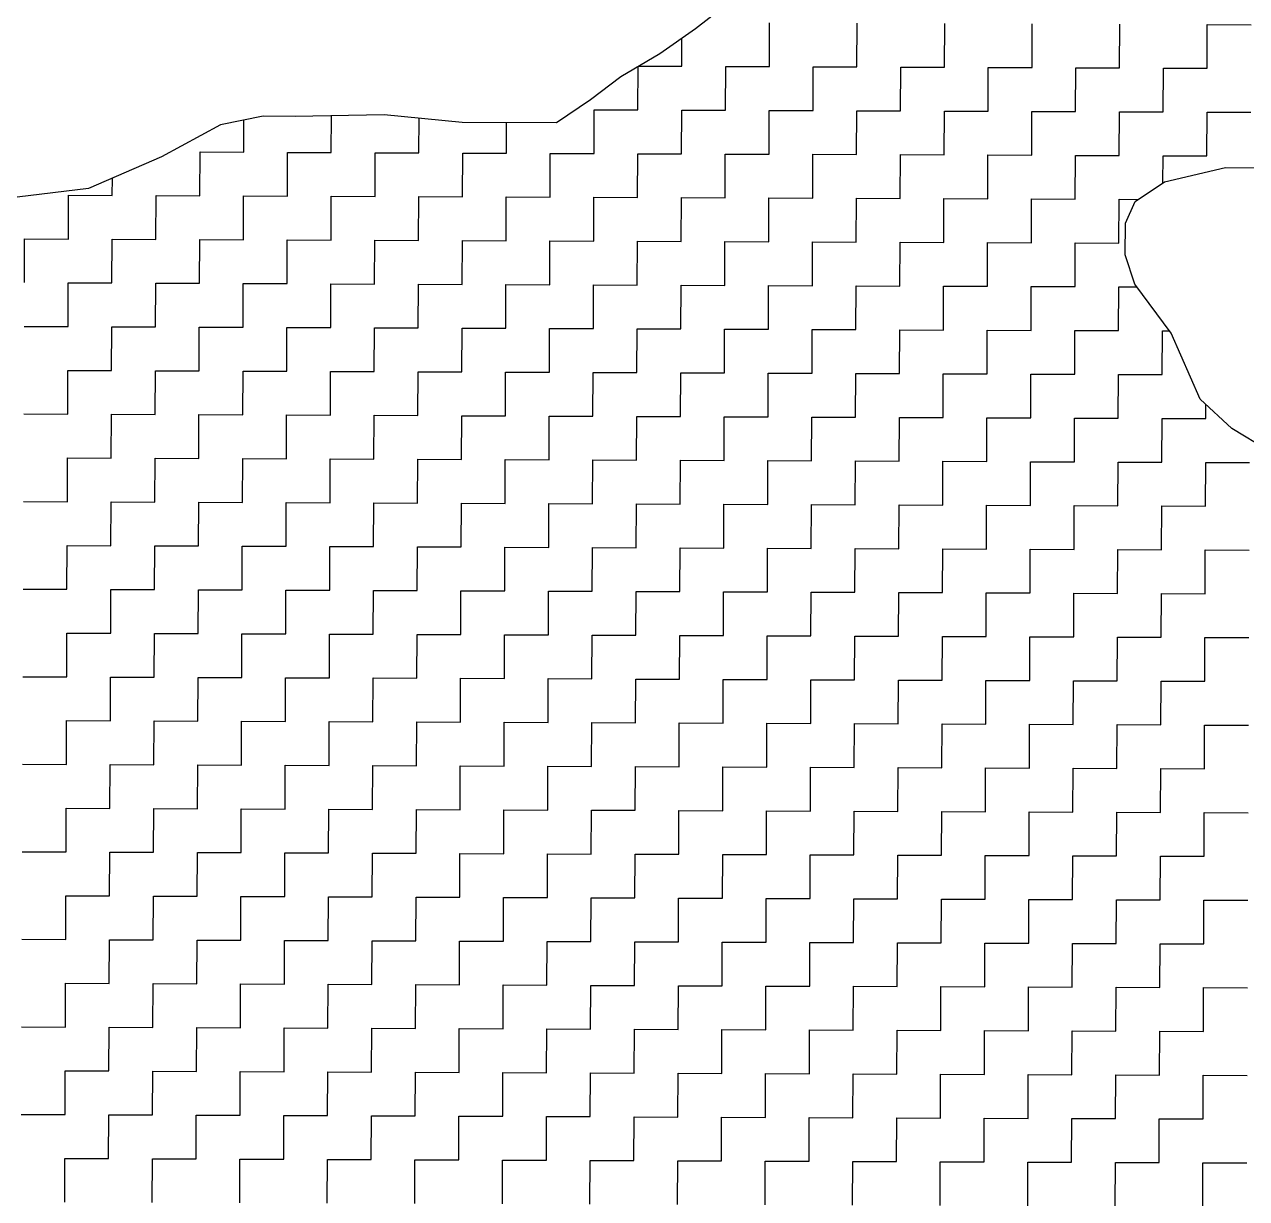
# Model space of a CAD drawing. Header units: metres. Extents: x 274536 to 279488, y 2074615 to 2078106.
# Drawn here: x 278985.5 to 279127.9, y 2076781.8 to 2076918.6 of the extents above; entities that cross this region are included whole.
import ezdxf

# ---------------------------------------------------------------- set-up
doc = ezdxf.new("R2010")
doc.units = ezdxf.units.M
doc.layers.add('POLY_HATCH', color=12, linetype='Continuous')

msp = doc.modelspace()

# ---------------------------------------------------------------- linework, layer by layer
at = {"layer": 'POLY_HATCH'}
for p, q in [((279067.7, 2076921.15), (279063.75, 2076918.06)), ((279063.75, 2076918.06), (279059.59, 2076915.17)), ((279059.59, 2076915.17), (279055.02, 2076912.5)), ((279055.02, 2076912.5), (279051.49, 2076909.82)), ((279051.49, 2076909.82), (279047.54, 2076907.14)), ((279008.37, 2076906.88), (279001.52, 2076903.18)), ((279013.35, 2076907.89), (279008.37, 2076906.88)), ((279017.08, 2076907.88), (279013.35, 2076907.89)), ((279027.44, 2076908.05), (279017.08, 2076907.88)), ((279036.56, 2076907.18), (279027.44, 2076908.05)), ((279047.54, 2076907.14), (279036.56, 2076907.18)), ((279001.52, 2076903.18), (278993.01, 2076899.48)), ((279118.39, 2076900.24), (279125.5, 2076901.91)), ((279125.5, 2076901.91), (279134.3, 2076901.88)), ((279114.97, 2076897.98), (279118.39, 2076900.24)), ((278993.01, 2076899.48), (278984.71, 2076898.48)), ((279113.83, 2076895.43), (279114.97, 2076897.98)), ((279113.81, 2076891.74), (279113.83, 2076895.43)), ((279114.94, 2076888.33), (279113.81, 2076891.74)), ((279119.17, 2076882.63), (279114.94, 2076888.33)), ((279122.55, 2076874.95), (279119.17, 2076882.63)), ((279126.23, 2076871.53), (279122.55, 2076874.95)), ((279130.48, 2076868.96), (279126.23, 2076871.53))]:
    msp.add_line(p, q, dxfattribs=at)
at = {"layer": 'POLY_HATCH', "linetype": 'Continuous'}
for p, q in [((279072.35, 2076913.68), (279072.37, 2076918.78)), ((279082.55, 2076913.64), (279082.57, 2076918.74)), ((279092.75, 2076913.6), (279092.77, 2076918.7)), ((279102.95, 2076913.56), (279102.97, 2076918.66)), ((279113.15, 2076913.52), (279113.17, 2076918.62)), ((279123.36, 2076913.48), (279123.37, 2076918.58)), ((279123.37, 2076918.58), (279128.48, 2076918.56)), ((279062.15, 2076913.72), (279062.16, 2076916.96)), ((279057.03, 2076908.63), (279057.05, 2076913.68)), ((279057.13, 2076913.73), (279062.15, 2076913.72)), ((279067.23, 2076908.6), (279067.25, 2076913.7)), ((279067.25, 2076913.7), (279072.35, 2076913.68)), ((279077.43, 2076908.56), (279077.45, 2076913.66)), ((279077.45, 2076913.66), (279082.55, 2076913.64)), ((279087.63, 2076908.52), (279087.65, 2076913.62)), ((279087.65, 2076913.62), (279092.75, 2076913.6)), ((279097.83, 2076908.48), (279097.85, 2076913.58)), ((279097.85, 2076913.58), (279102.95, 2076913.56)), ((279108.03, 2076908.44), (279108.05, 2076913.54)), ((279108.05, 2076913.54), (279113.15, 2076913.52)), ((279118.24, 2076908.4), (279118.25, 2076913.5)), ((279118.25, 2076913.5), (279123.36, 2076913.48)), ((279051.91, 2076903.55), (279051.93, 2076908.65)), ((279051.93, 2076908.65), (279057.03, 2076908.63)), ((279062.11, 2076903.51), (279062.13, 2076908.62)), ((279062.13, 2076908.62), (279067.23, 2076908.6)), ((279072.31, 2076903.48), (279072.33, 2076908.58)), ((279072.33, 2076908.58), (279077.43, 2076908.56)), ((279082.51, 2076903.44), (279082.53, 2076908.54)), ((279082.53, 2076908.54), (279087.63, 2076908.52)), ((279092.71, 2076903.4), (279092.73, 2076908.5)), ((279092.73, 2076908.5), (279097.83, 2076908.48)), ((279102.91, 2076903.36), (279102.93, 2076908.46)), ((279102.93, 2076908.46), (279108.03, 2076908.44)), ((279113.11, 2076903.32), (279113.13, 2076908.42)), ((279113.13, 2076908.42), (279118.24, 2076908.4)), ((279123.32, 2076903.28), (279123.34, 2076908.38)), ((279123.34, 2076908.38), (279128.44, 2076908.36)), ((279011.1, 2076903.71), (279011.12, 2076907.44)), ((279021.3, 2076903.67), (279021.32, 2076907.95)), ((279031.51, 2076903.63), (279031.52, 2076907.66)), ((279041.71, 2076903.59), (279041.72, 2076907.16)), ((279005.98, 2076898.63), (279006, 2076903.73)), ((279006, 2076903.73), (279011.1, 2076903.71)), ((279016.18, 2076898.59), (279016.2, 2076903.69)), ((279016.2, 2076903.69), (279021.3, 2076903.67)), ((279026.39, 2076898.55), (279026.41, 2076903.65)), ((279026.41, 2076903.65), (279031.51, 2076903.63)), ((279036.59, 2076898.51), (279036.61, 2076903.61)), ((279036.61, 2076903.61), (279041.71, 2076903.59)), ((279046.79, 2076898.47), (279046.81, 2076903.57)), ((279046.81, 2076903.57), (279051.91, 2076903.55)), ((279056.99, 2076898.43), (279057.01, 2076903.53)), ((279057.01, 2076903.53), (279062.11, 2076903.51)), ((279067.19, 2076898.39), (279067.21, 2076903.49)), ((279067.21, 2076903.49), (279072.31, 2076903.48)), ((279077.39, 2076898.35), (279077.41, 2076903.46)), ((279077.41, 2076903.46), (279082.51, 2076903.44)), ((279087.59, 2076898.32), (279087.61, 2076903.42)), ((279087.61, 2076903.42), (279092.71, 2076903.4)), ((279097.79, 2076898.28), (279097.81, 2076903.38)), ((279097.81, 2076903.38), (279102.91, 2076903.36)), ((279107.99, 2076898.24), (279108.01, 2076903.34)), ((279108.01, 2076903.34), (279113.11, 2076903.32)), ((279118.2, 2076900.11), (279118.22, 2076903.3)), ((279118.22, 2076903.3), (279123.32, 2076903.28)), ((278995.78, 2076898.67), (278995.79, 2076900.69)), ((278990.66, 2076893.59), (278990.68, 2076898.69)), ((278990.68, 2076898.69), (278995.78, 2076898.67)), ((279000.86, 2076893.55), (279000.88, 2076898.65)), ((279000.88, 2076898.65), (279005.98, 2076898.63)), ((279011.06, 2076893.51), (279011.08, 2076898.61)), ((279011.08, 2076898.61), (279016.18, 2076898.59)), ((279021.27, 2076893.47), (279021.28, 2076898.57)), ((279021.28, 2076898.57), (279026.39, 2076898.55)), ((279031.47, 2076893.43), (279031.49, 2076898.53)), ((279031.49, 2076898.53), (279036.59, 2076898.51)), ((279041.67, 2076893.39), (279041.69, 2076898.49)), ((279041.69, 2076898.49), (279046.79, 2076898.47)), ((279051.87, 2076893.35), (279051.89, 2076898.45)), ((279051.89, 2076898.45), (279056.99, 2076898.43)), ((279062.07, 2076893.31), (279062.09, 2076898.41)), ((279062.09, 2076898.41), (279067.19, 2076898.39)), ((279072.27, 2076893.27), (279072.29, 2076898.37)), ((279072.29, 2076898.37), (279077.39, 2076898.35)), ((279082.47, 2076893.23), (279082.49, 2076898.34)), ((279082.49, 2076898.34), (279087.59, 2076898.32)), ((279092.67, 2076893.2), (279092.69, 2076898.3)), ((279092.69, 2076898.3), (279097.79, 2076898.28)), ((279102.87, 2076893.16), (279102.89, 2076898.26)), ((279102.89, 2076898.26), (279107.99, 2076898.24)), ((279113.08, 2076893.12), (279113.1, 2076898.22)), ((279113.1, 2076898.22), (279115.32, 2076898.21)), ((278985.54, 2076888.51), (278985.56, 2076893.61)), ((278985.56, 2076893.61), (278990.66, 2076893.59)), ((278995.74, 2076888.47), (278995.76, 2076893.57)), ((278995.76, 2076893.57), (279000.86, 2076893.55)), ((279005.94, 2076888.43), (279005.96, 2076893.53)), ((279005.96, 2076893.53), (279011.06, 2076893.51)), ((279016.15, 2076888.39), (279016.16, 2076893.49)), ((279016.16, 2076893.49), (279021.27, 2076893.47)), ((279026.35, 2076888.35), (279026.37, 2076893.45)), ((279026.37, 2076893.45), (279031.47, 2076893.43)), ((279036.55, 2076888.31), (279036.57, 2076893.41)), ((279036.57, 2076893.41), (279041.67, 2076893.39)), ((279046.75, 2076888.27), (279046.77, 2076893.37)), ((279046.77, 2076893.37), (279051.87, 2076893.35)), ((279056.95, 2076888.23), (279056.97, 2076893.33)), ((279056.97, 2076893.33), (279062.07, 2076893.31)), ((279067.15, 2076888.19), (279067.17, 2076893.29)), ((279067.17, 2076893.29), (279072.27, 2076893.27)), ((279077.35, 2076888.15), (279077.37, 2076893.25)), ((279077.37, 2076893.25), (279082.47, 2076893.23)), ((279087.55, 2076888.11), (279087.57, 2076893.22)), ((279087.57, 2076893.22), (279092.67, 2076893.2)), ((279097.75, 2076888.08), (279097.77, 2076893.18)), ((279097.77, 2076893.18), (279102.87, 2076893.16)), ((279107.96, 2076888.04), (279107.97, 2076893.14)), ((279107.97, 2076893.14), (279113.08, 2076893.12)), ((278990.62, 2076883.39), (278990.64, 2076888.49)), ((278990.64, 2076888.49), (278995.74, 2076888.47)), ((279000.82, 2076883.35), (279000.84, 2076888.45)), ((279000.84, 2076888.45), (279005.94, 2076888.43)), ((279011.02, 2076883.31), (279011.04, 2076888.41)), ((279011.04, 2076888.41), (279016.15, 2076888.39)), ((279021.23, 2076883.27), (279021.25, 2076888.37)), ((279021.25, 2076888.37), (279026.35, 2076888.35)), ((279031.43, 2076883.23), (279031.45, 2076888.33)), ((279031.45, 2076888.33), (279036.55, 2076888.31)), ((279041.63, 2076883.19), (279041.65, 2076888.29)), ((279041.65, 2076888.29), (279046.75, 2076888.27)), ((279051.83, 2076883.15), (279051.85, 2076888.25)), ((279051.85, 2076888.25), (279056.95, 2076888.23)), ((279062.03, 2076883.11), (279062.05, 2076888.21)), ((279062.05, 2076888.21), (279067.15, 2076888.19)), ((279072.23, 2076883.07), (279072.25, 2076888.17)), ((279072.25, 2076888.17), (279077.35, 2076888.15)), ((279082.43, 2076883.03), (279082.45, 2076888.13)), ((279082.45, 2076888.13), (279087.55, 2076888.11)), ((279092.63, 2076882.99), (279092.65, 2076888.09)), ((279092.65, 2076888.09), (279097.75, 2076888.08)), ((279102.84, 2076882.95), (279102.85, 2076888.06)), ((279102.85, 2076888.06), (279107.96, 2076888.04)), ((279113.04, 2076882.92), (279113.06, 2076888.02)), ((279113.06, 2076888.02), (279115.17, 2076888.01)), ((278985.52, 2076883.41), (278990.62, 2076883.39)), ((278995.7, 2076878.27), (278995.72, 2076883.37)), ((278995.72, 2076883.37), (279000.82, 2076883.35)), ((279005.9, 2076878.23), (279005.92, 2076883.33)), ((279005.92, 2076883.33), (279011.02, 2076883.31)), ((279016.11, 2076878.19), (279016.13, 2076883.29)), ((279016.13, 2076883.29), (279021.23, 2076883.27)), ((279026.31, 2076878.15), (279026.33, 2076883.25)), ((279026.33, 2076883.25), (279031.43, 2076883.23)), ((279036.51, 2076878.11), (279036.53, 2076883.21)), ((279036.53, 2076883.21), (279041.63, 2076883.19)), ((279046.71, 2076878.07), (279046.73, 2076883.17)), ((279046.73, 2076883.17), (279051.83, 2076883.15)), ((279056.91, 2076878.03), (279056.93, 2076883.13)), ((279056.93, 2076883.13), (279062.03, 2076883.11)), ((279067.11, 2076877.99), (279067.13, 2076883.09)), ((279067.13, 2076883.09), (279072.23, 2076883.07)), ((279077.31, 2076877.95), (279077.33, 2076883.05)), ((279077.33, 2076883.05), (279082.43, 2076883.03)), ((279087.51, 2076877.91), (279087.53, 2076883.01)), ((279087.53, 2076883.01), (279092.63, 2076882.99)), ((279097.71, 2076877.87), (279097.73, 2076882.97)), ((279097.73, 2076882.97), (279102.84, 2076882.95)), ((279107.92, 2076877.83), (279107.94, 2076882.94)), ((279107.94, 2076882.94), (279113.04, 2076882.92)), ((279118.12, 2076877.8), (279118.14, 2076882.9)), ((279118.14, 2076882.9), (279118.98, 2076882.89)), ((278990.58, 2076873.19), (278990.6, 2076878.29)), ((278990.6, 2076878.29), (278995.7, 2076878.27)), ((279000.78, 2076873.15), (279000.8, 2076878.25)), ((279000.8, 2076878.25), (279005.9, 2076878.23)), ((279010.99, 2076873.11), (279011.01, 2076878.21)), ((279011.01, 2076878.21), (279016.11, 2076878.19)), ((279021.19, 2076873.07), (279021.21, 2076878.17)), ((279021.21, 2076878.17), (279026.31, 2076878.15)), ((279031.39, 2076873.03), (279031.41, 2076878.13)), ((279031.41, 2076878.13), (279036.51, 2076878.11)), ((279041.59, 2076872.99), (279041.61, 2076878.09)), ((279041.61, 2076878.09), (279046.71, 2076878.07)), ((279051.79, 2076872.95), (279051.81, 2076878.05)), ((279051.81, 2076878.05), (279056.91, 2076878.03)), ((279061.99, 2076872.91), (279062.01, 2076878.01)), ((279062.01, 2076878.01), (279067.11, 2076877.99)), ((279072.19, 2076872.87), (279072.21, 2076877.97)), ((279072.21, 2076877.97), (279077.31, 2076877.95)), ((279082.39, 2076872.83), (279082.41, 2076877.93)), ((279082.41, 2076877.93), (279087.51, 2076877.91)), ((279092.59, 2076872.79), (279092.61, 2076877.89)), ((279092.61, 2076877.89), (279097.71, 2076877.87)), ((279102.8, 2076872.75), (279102.82, 2076877.85)), ((279102.82, 2076877.85), (279107.92, 2076877.83)), ((279113, 2076872.71), (279113.02, 2076877.82)), ((279113.02, 2076877.82), (279118.12, 2076877.8)), ((279123.2, 2076872.68), (279123.2, 2076874.35)), ((278985.48, 2076873.21), (278990.58, 2076873.19)), ((278995.66, 2076868.07), (278995.68, 2076873.17)), ((278995.68, 2076873.17), (279000.78, 2076873.15)), ((279005.87, 2076868.03), (279005.88, 2076873.13)), ((279005.88, 2076873.13), (279010.99, 2076873.11)), ((279016.07, 2076867.99), (279016.09, 2076873.09)), ((279016.09, 2076873.09), (279021.19, 2076873.07)), ((279026.27, 2076867.95), (279026.29, 2076873.05)), ((279026.29, 2076873.05), (279031.39, 2076873.03)), ((279036.47, 2076867.91), (279036.49, 2076873.01)), ((279036.49, 2076873.01), (279041.59, 2076872.99)), ((279046.67, 2076867.87), (279046.69, 2076872.97)), ((279046.69, 2076872.97), (279051.79, 2076872.95)), ((279056.87, 2076867.83), (279056.89, 2076872.93)), ((279056.89, 2076872.93), (279061.99, 2076872.91)), ((279067.07, 2076867.79), (279067.09, 2076872.89)), ((279067.09, 2076872.89), (279072.19, 2076872.87)), ((279077.27, 2076867.75), (279077.29, 2076872.85)), ((279077.29, 2076872.85), (279082.39, 2076872.83)), ((279087.47, 2076867.71), (279087.49, 2076872.81)), ((279087.49, 2076872.81), (279092.59, 2076872.79)), ((279097.68, 2076867.67), (279097.7, 2076872.77)), ((279097.7, 2076872.77), (279102.8, 2076872.75)), ((279107.88, 2076867.63), (279107.9, 2076872.73)), ((279107.9, 2076872.73), (279113, 2076872.71)), ((279118.08, 2076867.59), (279118.1, 2076872.69)), ((279118.1, 2076872.69), (279123.2, 2076872.68)), ((278990.54, 2076862.99), (278990.56, 2076868.09)), ((278990.56, 2076868.09), (278995.66, 2076868.07)), ((279000.75, 2076862.95), (279000.76, 2076868.05)), ((279000.76, 2076868.05), (279005.87, 2076868.03)), ((279010.95, 2076862.91), (279010.97, 2076868.01)), ((279010.97, 2076868.01), (279016.07, 2076867.99)), ((279021.15, 2076862.87), (279021.17, 2076867.97)), ((279021.17, 2076867.97), (279026.27, 2076867.95)), ((279031.35, 2076862.83), (279031.37, 2076867.93)), ((279031.37, 2076867.93), (279036.47, 2076867.91)), ((279041.55, 2076862.79), (279041.57, 2076867.89)), ((279041.57, 2076867.89), (279046.67, 2076867.87)), ((279051.75, 2076862.75), (279051.77, 2076867.85)), ((279051.77, 2076867.85), (279056.87, 2076867.83)), ((279061.95, 2076862.71), (279061.97, 2076867.81)), ((279061.97, 2076867.81), (279067.07, 2076867.79)), ((279072.15, 2076862.67), (279072.17, 2076867.77)), ((279072.17, 2076867.77), (279077.27, 2076867.75)), ((279082.35, 2076862.63), (279082.37, 2076867.73)), ((279082.37, 2076867.73), (279087.47, 2076867.71)), ((279092.56, 2076862.59), (279092.57, 2076867.69)), ((279092.57, 2076867.69), (279097.68, 2076867.67)), ((279102.76, 2076862.55), (279102.78, 2076867.65)), ((279102.78, 2076867.65), (279107.88, 2076867.63)), ((279112.96, 2076862.51), (279112.98, 2076867.61)), ((279112.98, 2076867.61), (279118.08, 2076867.59)), ((279123.16, 2076862.47), (279123.18, 2076867.57)), ((279123.18, 2076867.57), (279128.28, 2076867.55)), ((278985.44, 2076863), (278990.54, 2076862.99)), ((278995.62, 2076857.86), (278995.64, 2076862.97)), ((278995.64, 2076862.97), (279000.75, 2076862.95)), ((279005.83, 2076857.83), (279005.85, 2076862.93)), ((279005.85, 2076862.93), (279010.95, 2076862.91)), ((279016.03, 2076857.79), (279016.05, 2076862.89)), ((279016.05, 2076862.89), (279021.15, 2076862.87)), ((279026.23, 2076857.75), (279026.25, 2076862.85)), ((279026.25, 2076862.85), (279031.35, 2076862.83)), ((279036.43, 2076857.71), (279036.45, 2076862.81)), ((279036.45, 2076862.81), (279041.55, 2076862.79)), ((279046.63, 2076857.67), (279046.65, 2076862.77)), ((279046.65, 2076862.77), (279051.75, 2076862.75)), ((279056.83, 2076857.63), (279056.85, 2076862.73)), ((279056.85, 2076862.73), (279061.95, 2076862.71)), ((279067.03, 2076857.59), (279067.05, 2076862.69)), ((279067.05, 2076862.69), (279072.15, 2076862.67)), ((279077.23, 2076857.55), (279077.25, 2076862.65)), ((279077.25, 2076862.65), (279082.35, 2076862.63)), ((279087.44, 2076857.51), (279087.45, 2076862.61)), ((279087.45, 2076862.61), (279092.56, 2076862.59)), ((279097.64, 2076857.47), (279097.66, 2076862.57)), ((279097.66, 2076862.57), (279102.76, 2076862.55)), ((279107.84, 2076857.43), (279107.86, 2076862.53)), ((279107.86, 2076862.53), (279112.96, 2076862.51)), ((279118.04, 2076857.39), (279118.06, 2076862.49)), ((279118.06, 2076862.49), (279123.16, 2076862.47)), ((278990.5, 2076852.78), (278990.52, 2076857.88)), ((278990.52, 2076857.88), (278995.62, 2076857.86)), ((279000.71, 2076852.74), (279000.73, 2076857.85)), ((279000.73, 2076857.85), (279005.83, 2076857.83)), ((279010.91, 2076852.71), (279010.93, 2076857.81)), ((279010.93, 2076857.81), (279016.03, 2076857.79)), ((279021.11, 2076852.67), (279021.13, 2076857.77)), ((279021.13, 2076857.77), (279026.23, 2076857.75)), ((279031.31, 2076852.63), (279031.33, 2076857.73)), ((279031.33, 2076857.73), (279036.43, 2076857.71)), ((279041.51, 2076852.59), (279041.53, 2076857.69)), ((279041.53, 2076857.69), (279046.63, 2076857.67)), ((279051.71, 2076852.55), (279051.73, 2076857.65)), ((279051.73, 2076857.65), (279056.83, 2076857.63)), ((279061.91, 2076852.51), (279061.93, 2076857.61)), ((279061.93, 2076857.61), (279067.03, 2076857.59)), ((279072.11, 2076852.47), (279072.13, 2076857.57)), ((279072.13, 2076857.57), (279077.23, 2076857.55)), ((279082.31, 2076852.43), (279082.33, 2076857.53)), ((279082.33, 2076857.53), (279087.44, 2076857.51)), ((279092.52, 2076852.39), (279092.54, 2076857.49)), ((279092.54, 2076857.49), (279097.64, 2076857.47)), ((279102.72, 2076852.35), (279102.74, 2076857.45)), ((279102.74, 2076857.45), (279107.84, 2076857.43)), ((279112.92, 2076852.31), (279112.94, 2076857.41)), ((279112.94, 2076857.41), (279118.04, 2076857.39)), ((279123.12, 2076852.27), (279123.14, 2076857.37)), ((279123.14, 2076857.37), (279128.24, 2076857.35)), ((278985.4, 2076852.8), (278990.5, 2076852.78)), ((278995.59, 2076847.66), (278995.61, 2076852.76)), ((278995.61, 2076852.76), (279000.71, 2076852.74)), ((279005.79, 2076847.62), (279005.81, 2076852.73)), ((279005.81, 2076852.73), (279010.91, 2076852.71)), ((279015.99, 2076847.59), (279016.01, 2076852.69)), ((279016.01, 2076852.69), (279021.11, 2076852.67)), ((279026.19, 2076847.55), (279026.21, 2076852.65)), ((279026.21, 2076852.65), (279031.31, 2076852.63)), ((279036.39, 2076847.51), (279036.41, 2076852.61)), ((279036.41, 2076852.61), (279041.51, 2076852.59)), ((279046.59, 2076847.47), (279046.61, 2076852.57)), ((279046.61, 2076852.57), (279051.71, 2076852.55)), ((279056.79, 2076847.43), (279056.81, 2076852.53)), ((279056.81, 2076852.53), (279061.91, 2076852.51)), ((279066.99, 2076847.39), (279067.01, 2076852.49)), ((279067.01, 2076852.49), (279072.11, 2076852.47)), ((279077.19, 2076847.35), (279077.21, 2076852.45)), ((279077.21, 2076852.45), (279082.31, 2076852.43)), ((279087.4, 2076847.31), (279087.42, 2076852.41)), ((279087.42, 2076852.41), (279092.52, 2076852.39)), ((279097.6, 2076847.27), (279097.62, 2076852.37)), ((279097.62, 2076852.37), (279102.72, 2076852.35)), ((279107.8, 2076847.23), (279107.82, 2076852.33)), ((279107.82, 2076852.33), (279112.92, 2076852.31)), ((279118, 2076847.19), (279118.02, 2076852.29)), ((279118.02, 2076852.29), (279123.12, 2076852.27)), ((278990.47, 2076842.58), (278990.48, 2076847.68)), ((278990.48, 2076847.68), (278995.59, 2076847.66)), ((279000.67, 2076842.54), (279000.69, 2076847.64)), ((279000.69, 2076847.64), (279005.79, 2076847.62)), ((279010.87, 2076842.5), (279010.89, 2076847.6)), ((279010.89, 2076847.6), (279015.99, 2076847.59)), ((279021.07, 2076842.46), (279021.09, 2076847.57)), ((279021.09, 2076847.57), (279026.19, 2076847.55)), ((279031.27, 2076842.43), (279031.29, 2076847.53)), ((279031.29, 2076847.53), (279036.39, 2076847.51)), ((279041.47, 2076842.39), (279041.49, 2076847.49)), ((279041.49, 2076847.49), (279046.59, 2076847.47)), ((279051.67, 2076842.35), (279051.69, 2076847.45)), ((279051.69, 2076847.45), (279056.79, 2076847.43)), ((279061.87, 2076842.31), (279061.89, 2076847.41)), ((279061.89, 2076847.41), (279066.99, 2076847.39)), ((279072.07, 2076842.27), (279072.09, 2076847.37)), ((279072.09, 2076847.37), (279077.19, 2076847.35)), ((279082.28, 2076842.23), (279082.3, 2076847.33)), ((279082.3, 2076847.33), (279087.4, 2076847.31)), ((279092.48, 2076842.19), (279092.5, 2076847.29)), ((279092.5, 2076847.29), (279097.6, 2076847.27)), ((279102.68, 2076842.15), (279102.7, 2076847.25)), ((279102.7, 2076847.25), (279107.8, 2076847.23)), ((279112.88, 2076842.11), (279112.9, 2076847.21)), ((279112.9, 2076847.21), (279118, 2076847.19)), ((279123.08, 2076842.07), (279123.1, 2076847.17)), ((279123.1, 2076847.17), (279128.2, 2076847.15)), ((278985.36, 2076842.6), (278990.47, 2076842.58)), ((278995.55, 2076837.46), (278995.57, 2076842.56)), ((278995.57, 2076842.56), (279000.67, 2076842.54)), ((279005.75, 2076837.42), (279005.77, 2076842.52)), ((279005.77, 2076842.52), (279010.87, 2076842.5)), ((279015.95, 2076837.38), (279015.97, 2076842.48)), ((279015.97, 2076842.48), (279021.07, 2076842.46)), ((279026.15, 2076837.34), (279026.17, 2076842.45)), ((279026.17, 2076842.45), (279031.27, 2076842.43)), ((279036.35, 2076837.31), (279036.37, 2076842.41)), ((279036.37, 2076842.41), (279041.47, 2076842.39)), ((279046.55, 2076837.27), (279046.57, 2076842.37)), ((279046.57, 2076842.37), (279051.67, 2076842.35)), ((279056.75, 2076837.23), (279056.77, 2076842.33)), ((279056.77, 2076842.33), (279061.87, 2076842.31)), ((279066.95, 2076837.19), (279066.97, 2076842.29)), ((279066.97, 2076842.29), (279072.07, 2076842.27)), ((279077.16, 2076837.15), (279077.17, 2076842.25)), ((279077.17, 2076842.25), (279082.28, 2076842.23)), ((279087.36, 2076837.11), (279087.38, 2076842.21)), ((279087.38, 2076842.21), (279092.48, 2076842.19)), ((279097.56, 2076837.07), (279097.58, 2076842.17)), ((279097.58, 2076842.17), (279102.68, 2076842.15)), ((279107.76, 2076837.03), (279107.78, 2076842.13)), ((279107.78, 2076842.13), (279112.88, 2076842.11)), ((279117.96, 2076836.99), (279117.98, 2076842.09)), ((279117.98, 2076842.09), (279123.08, 2076842.07)), ((278990.43, 2076832.38), (278990.45, 2076837.48)), ((278990.45, 2076837.48), (278995.55, 2076837.46)), ((279000.63, 2076832.34), (279000.65, 2076837.44)), ((279000.65, 2076837.44), (279005.75, 2076837.42)), ((279010.83, 2076832.3), (279010.85, 2076837.4)), ((279010.85, 2076837.4), (279015.95, 2076837.38)), ((279021.03, 2076832.26), (279021.05, 2076837.36)), ((279021.05, 2076837.36), (279026.15, 2076837.34)), ((279031.23, 2076832.22), (279031.25, 2076837.33)), ((279031.25, 2076837.33), (279036.35, 2076837.31)), ((279041.43, 2076832.19), (279041.45, 2076837.29)), ((279041.45, 2076837.29), (279046.55, 2076837.27)), ((279051.63, 2076832.15), (279051.65, 2076837.25)), ((279051.65, 2076837.25), (279056.75, 2076837.23)), ((279061.83, 2076832.11), (279061.85, 2076837.21)), ((279061.85, 2076837.21), (279066.95, 2076837.19)), ((279072.04, 2076832.07), (279072.05, 2076837.17)), ((279072.05, 2076837.17), (279077.16, 2076837.15)), ((279082.24, 2076832.03), (279082.26, 2076837.13)), ((279082.26, 2076837.13), (279087.36, 2076837.11)), ((279092.44, 2076831.99), (279092.46, 2076837.09)), ((279092.46, 2076837.09), (279097.56, 2076837.07)), ((279102.64, 2076831.95), (279102.66, 2076837.05)), ((279102.66, 2076837.05), (279107.76, 2076837.03)), ((279112.84, 2076831.91), (279112.86, 2076837.01)), ((279112.86, 2076837.01), (279117.96, 2076836.99)), ((279123.04, 2076831.87), (279123.06, 2076836.97)), ((279123.06, 2076836.97), (279128.16, 2076836.95)), ((278985.33, 2076832.4), (278990.43, 2076832.38)), ((278995.51, 2076827.26), (278995.53, 2076832.36)), ((278995.53, 2076832.36), (279000.63, 2076832.34)), ((279005.71, 2076827.22), (279005.73, 2076832.32)), ((279005.73, 2076832.32), (279010.83, 2076832.3)), ((279015.91, 2076827.18), (279015.93, 2076832.28)), ((279015.93, 2076832.28), (279021.03, 2076832.26)), ((279026.11, 2076827.14), (279026.13, 2076832.24)), ((279026.13, 2076832.24), (279031.23, 2076832.22)), ((279036.31, 2076827.1), (279036.33, 2076832.2)), ((279036.33, 2076832.2), (279041.43, 2076832.19)), ((279046.51, 2076827.06), (279046.53, 2076832.17)), ((279046.53, 2076832.17), (279051.63, 2076832.15)), ((279056.71, 2076827.03), (279056.73, 2076832.13)), ((279056.73, 2076832.13), (279061.83, 2076832.11)), ((279066.91, 2076826.99), (279066.93, 2076832.09)), ((279066.93, 2076832.09), (279072.04, 2076832.07)), ((279077.12, 2076826.95), (279077.14, 2076832.05)), ((279077.14, 2076832.05), (279082.24, 2076832.03)), ((279087.32, 2076826.91), (279087.34, 2076832.01)), ((279087.34, 2076832.01), (279092.44, 2076831.99)), ((279097.52, 2076826.87), (279097.54, 2076831.97)), ((279097.54, 2076831.97), (279102.64, 2076831.95)), ((279107.72, 2076826.83), (279107.74, 2076831.93)), ((279107.74, 2076831.93), (279112.84, 2076831.91)), ((279117.92, 2076826.79), (279117.94, 2076831.89)), ((279117.94, 2076831.89), (279123.04, 2076831.87)), ((278990.39, 2076822.18), (278990.41, 2076827.28)), ((278990.41, 2076827.28), (278995.51, 2076827.26)), ((279000.59, 2076822.14), (279000.61, 2076827.24)), ((279000.61, 2076827.24), (279005.71, 2076827.22)), ((279010.79, 2076822.1), (279010.81, 2076827.2)), ((279010.81, 2076827.2), (279015.91, 2076827.18)), ((279020.99, 2076822.06), (279021.01, 2076827.16)), ((279021.01, 2076827.16), (279026.11, 2076827.14)), ((279031.19, 2076822.02), (279031.21, 2076827.12)), ((279031.21, 2076827.12), (279036.31, 2076827.1)), ((279041.39, 2076821.98), (279041.41, 2076827.08)), ((279041.41, 2076827.08), (279046.51, 2076827.06)), ((279051.59, 2076821.94), (279051.61, 2076827.05)), ((279051.61, 2076827.05), (279056.71, 2076827.03)), ((279061.79, 2076821.91), (279061.81, 2076827.01)), ((279061.81, 2076827.01), (279066.91, 2076826.99)), ((279072, 2076821.87), (279072.02, 2076826.97)), ((279072.02, 2076826.97), (279077.12, 2076826.95)), ((279082.2, 2076821.83), (279082.22, 2076826.93)), ((279082.22, 2076826.93), (279087.32, 2076826.91)), ((279092.4, 2076821.79), (279092.42, 2076826.89)), ((279092.42, 2076826.89), (279097.52, 2076826.87)), ((279102.6, 2076821.75), (279102.62, 2076826.85)), ((279102.62, 2076826.85), (279107.72, 2076826.83)), ((279112.8, 2076821.71), (279112.82, 2076826.81)), ((279112.82, 2076826.81), (279117.92, 2076826.79)), ((279123, 2076821.67), (279123.02, 2076826.77)), ((279123.02, 2076826.77), (279128.12, 2076826.75)), ((278985.29, 2076822.2), (278990.39, 2076822.18)), ((278995.47, 2076817.06), (278995.49, 2076822.16)), ((278995.49, 2076822.16), (279000.59, 2076822.14)), ((279005.67, 2076817.02), (279005.69, 2076822.12)), ((279005.69, 2076822.12), (279010.79, 2076822.1)), ((279015.87, 2076816.98), (279015.89, 2076822.08)), ((279015.89, 2076822.08), (279020.99, 2076822.06)), ((279026.07, 2076816.94), (279026.09, 2076822.04)), ((279026.09, 2076822.04), (279031.19, 2076822.02)), ((279036.27, 2076816.9), (279036.29, 2076822)), ((279036.29, 2076822), (279041.39, 2076821.98)), ((279046.47, 2076816.86), (279046.49, 2076821.96)), ((279046.49, 2076821.96), (279051.59, 2076821.94)), ((279056.67, 2076816.82), (279056.69, 2076821.93)), ((279056.69, 2076821.93), (279061.79, 2076821.91)), ((279066.88, 2076816.79), (279066.9, 2076821.89)), ((279066.9, 2076821.89), (279072, 2076821.87)), ((279077.08, 2076816.75), (279077.1, 2076821.85)), ((279077.1, 2076821.85), (279082.2, 2076821.83)), ((279087.28, 2076816.71), (279087.3, 2076821.81)), ((279087.3, 2076821.81), (279092.4, 2076821.79)), ((279097.48, 2076816.67), (279097.5, 2076821.77)), ((279097.5, 2076821.77), (279102.6, 2076821.75)), ((279107.68, 2076816.63), (279107.7, 2076821.73)), ((279107.7, 2076821.73), (279112.8, 2076821.71)), ((279117.88, 2076816.59), (279117.9, 2076821.69)), ((279117.9, 2076821.69), (279123, 2076821.67)), ((278990.35, 2076811.98), (278990.37, 2076817.08)), ((278990.37, 2076817.08), (278995.47, 2076817.06)), ((279000.55, 2076811.94), (279000.57, 2076817.04)), ((279000.57, 2076817.04), (279005.67, 2076817.02)), ((279010.75, 2076811.9), (279010.77, 2076817)), ((279010.77, 2076817), (279015.87, 2076816.98)), ((279020.95, 2076811.86), (279020.97, 2076816.96)), ((279020.97, 2076816.96), (279026.07, 2076816.94)), ((279031.15, 2076811.82), (279031.17, 2076816.92)), ((279031.17, 2076816.92), (279036.27, 2076816.9)), ((279041.35, 2076811.78), (279041.37, 2076816.88)), ((279041.37, 2076816.88), (279046.47, 2076816.86)), ((279051.55, 2076811.74), (279051.57, 2076816.84)), ((279051.57, 2076816.84), (279056.67, 2076816.82)), ((279061.76, 2076811.7), (279061.77, 2076816.8)), ((279061.77, 2076816.8), (279066.88, 2076816.79)), ((279071.96, 2076811.66), (279071.98, 2076816.77)), ((279071.98, 2076816.77), (279077.08, 2076816.75)), ((279082.16, 2076811.63), (279082.18, 2076816.73)), ((279082.18, 2076816.73), (279087.28, 2076816.71)), ((279092.36, 2076811.59), (279092.38, 2076816.69)), ((279092.38, 2076816.69), (279097.48, 2076816.67)), ((279102.56, 2076811.55), (279102.58, 2076816.65)), ((279102.58, 2076816.65), (279107.68, 2076816.63)), ((279112.76, 2076811.51), (279112.78, 2076816.61)), ((279112.78, 2076816.61), (279117.88, 2076816.59)), ((279122.96, 2076811.47), (279122.98, 2076816.57)), ((279122.98, 2076816.57), (279128.08, 2076816.55)), ((278985.25, 2076812), (278990.35, 2076811.98)), ((278995.43, 2076806.86), (278995.45, 2076811.96)), ((278995.45, 2076811.96), (279000.55, 2076811.94)), ((279005.63, 2076806.82), (279005.65, 2076811.92)), ((279005.65, 2076811.92), (279010.75, 2076811.9)), ((279015.83, 2076806.78), (279015.85, 2076811.88)), ((279015.85, 2076811.88), (279020.95, 2076811.86)), ((279026.03, 2076806.74), (279026.05, 2076811.84)), ((279026.05, 2076811.84), (279031.15, 2076811.82)), ((279036.23, 2076806.7), (279036.25, 2076811.8)), ((279036.25, 2076811.8), (279041.35, 2076811.78)), ((279046.43, 2076806.66), (279046.45, 2076811.76)), ((279046.45, 2076811.76), (279051.55, 2076811.74)), ((279056.63, 2076806.62), (279056.65, 2076811.72)), ((279056.65, 2076811.72), (279061.76, 2076811.7)), ((279066.84, 2076806.58), (279066.86, 2076811.68)), ((279066.86, 2076811.68), (279071.96, 2076811.66)), ((279077.04, 2076806.54), (279077.06, 2076811.65)), ((279077.06, 2076811.65), (279082.16, 2076811.63)), ((279087.24, 2076806.51), (279087.26, 2076811.61)), ((279087.26, 2076811.61), (279092.36, 2076811.59)), ((279097.44, 2076806.47), (279097.46, 2076811.57)), ((279097.46, 2076811.57), (279102.56, 2076811.55)), ((279107.64, 2076806.43), (279107.66, 2076811.53)), ((279107.66, 2076811.53), (279112.76, 2076811.51)), ((279117.84, 2076806.39), (279117.86, 2076811.49)), ((279117.86, 2076811.49), (279122.96, 2076811.47)), ((278990.31, 2076801.78), (278990.33, 2076806.88)), ((278990.33, 2076806.88), (278995.43, 2076806.86)), ((279000.51, 2076801.74), (279000.53, 2076806.84)), ((279000.53, 2076806.84), (279005.63, 2076806.82)), ((279010.71, 2076801.7), (279010.73, 2076806.8)), ((279010.73, 2076806.8), (279015.83, 2076806.78)), ((279020.91, 2076801.66), (279020.93, 2076806.76)), ((279020.93, 2076806.76), (279026.03, 2076806.74)), ((279031.11, 2076801.62), (279031.13, 2076806.72)), ((279031.13, 2076806.72), (279036.23, 2076806.7)), ((279041.31, 2076801.58), (279041.33, 2076806.68)), ((279041.33, 2076806.68), (279046.43, 2076806.66)), ((279051.51, 2076801.54), (279051.53, 2076806.64)), ((279051.53, 2076806.64), (279056.63, 2076806.62)), ((279061.72, 2076801.5), (279061.74, 2076806.6)), ((279061.74, 2076806.6), (279066.84, 2076806.58)), ((279071.92, 2076801.46), (279071.94, 2076806.56)), ((279071.94, 2076806.56), (279077.04, 2076806.54)), ((279082.12, 2076801.42), (279082.14, 2076806.53)), ((279082.14, 2076806.53), (279087.24, 2076806.51)), ((279092.32, 2076801.39), (279092.34, 2076806.49)), ((279092.34, 2076806.49), (279097.44, 2076806.47)), ((279102.52, 2076801.35), (279102.54, 2076806.45)), ((279102.54, 2076806.45), (279107.64, 2076806.43)), ((279112.72, 2076801.31), (279112.74, 2076806.41)), ((279112.74, 2076806.41), (279117.84, 2076806.39)), ((279122.92, 2076801.27), (279122.94, 2076806.37)), ((279122.94, 2076806.37), (279128.04, 2076806.35)), ((278985.21, 2076801.8), (278990.31, 2076801.78)), ((278995.39, 2076796.66), (278995.41, 2076801.76)), ((278995.41, 2076801.76), (279000.51, 2076801.74)), ((279005.59, 2076796.62), (279005.61, 2076801.72)), ((279005.61, 2076801.72), (279010.71, 2076801.7)), ((279015.79, 2076796.58), (279015.81, 2076801.68)), ((279015.81, 2076801.68), (279020.91, 2076801.66)), ((279025.99, 2076796.54), (279026.01, 2076801.64)), ((279026.01, 2076801.64), (279031.11, 2076801.62)), ((279036.19, 2076796.5), (279036.21, 2076801.6)), ((279036.21, 2076801.6), (279041.31, 2076801.58)), ((279046.39, 2076796.46), (279046.41, 2076801.56)), ((279046.41, 2076801.56), (279051.51, 2076801.54)), ((279056.6, 2076796.42), (279056.62, 2076801.52)), ((279056.62, 2076801.52), (279061.72, 2076801.5)), ((279066.8, 2076796.38), (279066.82, 2076801.48)), ((279066.82, 2076801.48), (279071.92, 2076801.46)), ((279077, 2076796.34), (279077.02, 2076801.44)), ((279077.02, 2076801.44), (279082.12, 2076801.42)), ((279087.2, 2076796.3), (279087.22, 2076801.4)), ((279087.22, 2076801.4), (279092.32, 2076801.39)), ((279097.4, 2076796.26), (279097.42, 2076801.37)), ((279097.42, 2076801.37), (279102.52, 2076801.35)), ((279107.6, 2076796.23), (279107.62, 2076801.33)), ((279107.62, 2076801.33), (279112.72, 2076801.31)), ((279117.8, 2076796.19), (279117.82, 2076801.29)), ((279117.82, 2076801.29), (279122.92, 2076801.27)), ((278990.27, 2076791.58), (278990.29, 2076796.68)), ((278990.29, 2076796.68), (278995.39, 2076796.66)), ((279000.47, 2076791.54), (279000.49, 2076796.64)), ((279000.49, 2076796.64), (279005.59, 2076796.62)), ((279010.67, 2076791.5), (279010.69, 2076796.6)), ((279010.69, 2076796.6), (279015.79, 2076796.58)), ((279020.87, 2076791.46), (279020.89, 2076796.56)), ((279020.89, 2076796.56), (279025.99, 2076796.54)), ((279031.07, 2076791.42), (279031.09, 2076796.52)), ((279031.09, 2076796.52), (279036.19, 2076796.5)), ((279041.27, 2076791.38), (279041.29, 2076796.48)), ((279041.29, 2076796.48), (279046.39, 2076796.46)), ((279051.48, 2076791.34), (279051.5, 2076796.44)), ((279051.5, 2076796.44), (279056.6, 2076796.42)), ((279061.68, 2076791.3), (279061.7, 2076796.4)), ((279061.7, 2076796.4), (279066.8, 2076796.38)), ((279071.88, 2076791.26), (279071.9, 2076796.36)), ((279071.9, 2076796.36), (279077, 2076796.34)), ((279082.08, 2076791.22), (279082.1, 2076796.32)), ((279082.1, 2076796.32), (279087.2, 2076796.3)), ((279092.28, 2076791.18), (279092.3, 2076796.28)), ((279092.3, 2076796.28), (279097.4, 2076796.26)), ((279102.48, 2076791.14), (279102.5, 2076796.25)), ((279102.5, 2076796.25), (279107.6, 2076796.23)), ((279112.68, 2076791.11), (279112.7, 2076796.21)), ((279112.7, 2076796.21), (279117.8, 2076796.19)), ((279122.88, 2076791.07), (279122.9, 2076796.17)), ((279122.9, 2076796.17), (279128, 2076796.15)), ((278985.17, 2076791.6), (278990.27, 2076791.58)), ((278995.35, 2076786.46), (278995.37, 2076791.56)), ((278995.37, 2076791.56), (279000.47, 2076791.54)), ((279005.55, 2076786.42), (279005.57, 2076791.52)), ((279005.57, 2076791.52), (279010.67, 2076791.5)), ((279015.75, 2076786.38), (279015.77, 2076791.48)), ((279015.77, 2076791.48), (279020.87, 2076791.46)), ((279025.95, 2076786.34), (279025.97, 2076791.44)), ((279025.97, 2076791.44), (279031.07, 2076791.42)), ((279036.15, 2076786.3), (279036.17, 2076791.4)), ((279036.17, 2076791.4), (279041.27, 2076791.38)), ((279046.36, 2076786.26), (279046.37, 2076791.36)), ((279046.37, 2076791.36), (279051.48, 2076791.34)), ((279056.56, 2076786.22), (279056.58, 2076791.32)), ((279056.58, 2076791.32), (279061.68, 2076791.3)), ((279066.76, 2076786.18), (279066.78, 2076791.28)), ((279066.78, 2076791.28), (279071.88, 2076791.26)), ((279076.96, 2076786.14), (279076.98, 2076791.24)), ((279076.98, 2076791.24), (279082.08, 2076791.22)), ((279087.16, 2076786.1), (279087.18, 2076791.2)), ((279087.18, 2076791.2), (279092.28, 2076791.18)), ((279097.36, 2076786.06), (279097.38, 2076791.16)), ((279097.38, 2076791.16), (279102.48, 2076791.14)), ((279107.56, 2076786.02), (279107.58, 2076791.12)), ((279107.58, 2076791.12), (279112.68, 2076791.11)), ((279117.76, 2076785.99), (279117.78, 2076791.09)), ((279117.78, 2076791.09), (279122.88, 2076791.07)), ((278990.23, 2076781.38), (278990.25, 2076786.48)), ((278990.25, 2076786.48), (278995.35, 2076786.46)), ((279000.43, 2076781.34), (279000.45, 2076786.44)), ((279000.45, 2076786.44), (279005.55, 2076786.42)), ((279010.63, 2076781.3), (279010.65, 2076786.4)), ((279010.65, 2076786.4), (279015.75, 2076786.38)), ((279020.83, 2076781.26), (279020.85, 2076786.36)), ((279020.85, 2076786.36), (279025.95, 2076786.34)), ((279031.03, 2076781.22), (279031.05, 2076786.32)), ((279031.05, 2076786.32), (279036.15, 2076786.3)), ((279041.23, 2076781.18), (279041.25, 2076786.28)), ((279041.25, 2076786.28), (279046.36, 2076786.26)), ((279051.44, 2076781.14), (279051.46, 2076786.24)), ((279051.46, 2076786.24), (279056.56, 2076786.22)), ((279061.64, 2076781.1), (279061.66, 2076786.2)), ((279061.66, 2076786.2), (279066.76, 2076786.18)), ((279071.84, 2076781.06), (279071.86, 2076786.16)), ((279071.86, 2076786.16), (279076.96, 2076786.14)), ((279082.04, 2076781.02), (279082.06, 2076786.12)), ((279082.06, 2076786.12), (279087.16, 2076786.1)), ((279092.24, 2076780.98), (279092.26, 2076786.08)), ((279092.26, 2076786.08), (279097.36, 2076786.06)), ((279102.44, 2076780.94), (279102.46, 2076786.04)), ((279102.46, 2076786.04), (279107.56, 2076786.02)), ((279112.64, 2076780.9), (279112.66, 2076786)), ((279112.66, 2076786), (279117.76, 2076785.99)), ((279122.84, 2076780.86), (279122.86, 2076785.97)), ((279122.86, 2076785.97), (279127.96, 2076785.95))]:
    msp.add_line(p, q, dxfattribs=at)

doc.saveas('drawing.dxf')
